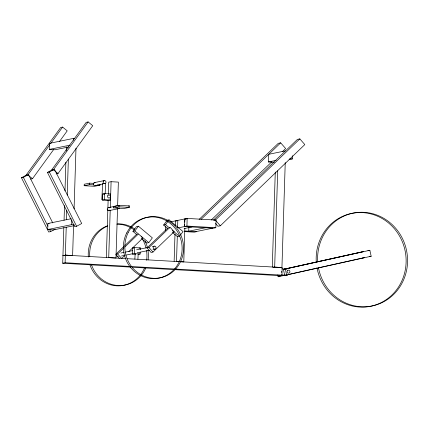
<?xml version="1.0" encoding="UTF-8"?>
<svg xmlns="http://www.w3.org/2000/svg" width="429" height="429" viewBox="0 0 429 429"><rect width="100%" height="100%" fill="white"/><g stroke="black" fill="none" stroke-linecap="round" stroke-linejoin="round"><path stroke-width="0.64" d="M68.651 146.959L55.051 149.759L49.265 149.426L49.458 143.35L73.423 138.422L74.705 138.497M74.217 225.638L53.491 229.901L47.71 229.569L47.898 223.498L71.214 218.704M130.765 267.122L62.709 263.229L63.83 227.611M64.06 220.275L64.522 205.604M64.983 190.937L65.884 162.264M66.238 150.928L66.366 146.927M62.709 263.229L65.106 262.736L66.227 227.118M66.457 219.782L66.747 210.446M67.23 195.109L68.361 159.105M73.364 140.245L73.423 138.422M47.71 229.569L71.67 224.64L71.825 219.782M73.557 225.536L72.614 255.539L65.347 255.126L62.95 255.636L64.286 255.711L62.95 255.614M74.078 208.864L75.987 148.182M99.946 184.229L99.919 185.205L94.552 186.309L84.181 185.719L84.229 184.25L89.597 183.145L94.133 183.408M84.181 185.719L89.548 184.615L89.597 183.145M102.536 200.086L102.729 194.01L104.649 193.618L110.43 193.946L110.237 200.021L108.323 200.413L102.536 200.086L104.456 199.689L110.237 200.021M104.456 199.689L104.649 193.618M106.338 257.432L107.845 209.486M107.888 208.156L108.14 200.166M108.328 194.171L108.703 182.186L111.1 181.692L118.366 182.111L117.637 205.416M110.199 210.328L108.714 257.609L115.98 258.022L117.53 208.746M110.285 207.663L111.1 181.692M113.578 207.915L113.626 206.451L118.994 205.346L129.36 205.941L129.317 207.405L123.949 208.51L113.578 207.915L118.946 206.81L129.317 207.405M118.946 206.81L118.994 205.346M135.634 254.247L132.422 254.065L132.615 247.989L134.529 247.597L140.315 247.924L140.256 249.748M132.422 254.065L134.341 253.668L134.529 247.597M138.208 254.392L140.122 254L140.181 252.177M165.363 230.491L165.503 226.04M174.136 261.32L174.994 234.154M175.263 225.541L175.407 220.903L176.732 220.978M177.306 236.309L176.512 261.492L183.784 261.904L184.845 228.115M177.574 227.697L177.804 220.409M184.631 226.571L184.69 224.662M184.77 222.115L184.872 218.935L186.186 219.01M178.196 227.89L186.931 226.056L187.167 218.425L216.082 220.082L215.841 227.713L213.444 228.207L184.534 226.55L184.776 218.919L186.089 218.994M188.84 227.386L188.722 231.199L205.448 227.761M274.324 162.285L268.409 161.947L268.651 154.317L285.376 150.874M272.297 266.935L275.279 172.018M272.876 267.481L274.673 267.111L277.697 170.86M281.644 272.517L281.681 271.3M285.237 162.586L281.939 267.53L274.673 267.111M132.1 267.203L279.552 275.643L281.95 275.155L282.191 267.562L127.397 258.698M289.146 159.583L292.364 158.923L292.46 155.743M102.692 199.437L101.839 199.287L102.654 183.333L105.668 183.499L105.169 193.447M134.872 259.089L135.14 253.786M137.907 259.223L138.176 253.914M105.668 183.499L105.003 183.58M101.839 199.287L102.858 199.206M59.422 141.602L67.224 130.85L62.596 127.091L60.682 127.488L25.949 175.338L27.869 174.941L49.721 144.836M50.499 143.758L62.596 127.091M30.577 179.091L32.491 178.695L53.566 149.667M88.133 121.938L86.213 122.329L51.485 170.179L53.4 169.787L88.133 121.938L92.755 125.692L58.028 173.541L56.108 173.933M136.91 234.69L132.926 231.354L136.497 226.592L138.417 226.201L152.359 237.881L148.788 242.637L146.874 243.034L141.892 238.862M132.926 231.354L134.845 230.958L138.417 226.201M167.583 228.384L163.599 225.043L166.774 220.817M163.599 225.043L165.519 224.651L169.085 219.895L183.033 231.574L180.255 235.274M116.205 253.871L123.884 246.487M124.844 245.565L136.846 234.03M115.728 254.333L117.643 253.936L123.884 247.941M124.844 247.018L138.283 234.095M124.984 255.266L121.627 258.494L117.643 253.936M128.823 251.576L142.744 238.197L141.152 236.374M147.072 247.887L148.986 247.49L170.104 227.188L174.088 231.751L152.965 252.048L151.051 252.445L147.072 247.887L167.707 228.046M199.115 219.428L278.276 143.329L280.673 142.836L285.644 148.531L282.266 151.775M201.024 219.401L280.673 142.836M211.304 219.986L271.643 161.985M213.454 220.125L297.447 139.387L299.844 138.894L304.815 144.584L220.34 225.788L217.943 226.281L215.46 223.439M214.173 220.345L215.369 220.098L299.844 138.894M55.164 229.172L50.627 231.617L48.708 232.009L21.45 177.762L26.555 175.011M21.45 177.762L23.364 177.365L28.47 174.614L52.735 222.903M47.426 172.415L49.34 172.024L54.445 169.273L81.703 223.525L76.603 226.276L74.684 226.668L47.426 172.415L52.531 169.669M283.95 269.219L363.24 251.635L283.918 269.256M283.413 269.444L369.852 250.273L371.165 256.226L284.722 275.397L283.413 269.444L285.328 269.053L286.642 275.005L284.722 275.397M277.719 274.973L278.11 276.759L285.264 275.171M287.827 274.63L317.122 268.093M318.388 267.841L364.548 257.582L362.634 257.979M49.265 149.426L69.991 145.163M94.396 182.609L104.226 180.593M95.056 185.585L102.912 183.971M268.409 161.947L276.126 160.36M108.323 207.652L118.147 205.636M128.169 206.183L129.36 205.941M108.982 210.628L118.806 208.612M167.171 220.286L169.085 219.895M170.715 221.847L187.167 218.425M184.138 228.571L191.86 226.984M141.463 238.46L142.744 238.197M172.807 232.014L174.088 231.751M195.951 231.612L212.677 228.174M139.034 248.187L140.315 247.924M120.871 253.03L124.147 252.354M125.456 252.086L132.658 250.606M136.583 249.796L147.715 247.506M152.295 246.562L154.263 246.16M121.525 256.006L124.801 255.33M126.11 255.062L132.658 253.716M137.242 252.772L149.678 250.214M152.955 249.539L154.917 249.136M367.932 250.665L369.852 250.273M369.246 256.617L371.165 256.226M278.11 276.759L280.024 276.367L279.767 275.177M49.458 143.35L50.745 143.425M289.736 158.773L292.364 158.923M89.548 184.615L93.436 184.835M97.324 185.06L99.919 185.205M102.729 194.01L104.655 194.123M113.626 206.451L114.918 206.526M186.931 226.056L215.841 227.713M184.845 230.979L196.67 231.655L194.278 232.148L184.422 231.585M71.67 224.64L74.244 224.791M47.898 223.498L49.185 223.568M132.615 247.989L133.896 248.064M134.341 253.668L140.122 254M65.347 255.142L126.062 258.623M281.756 268.87L286.899 269.165M281.569 274.946L287.35 275.273L285.43 275.67L279.649 275.338M65.106 262.736L281.95 275.155M53.4 169.787L58.028 173.541M27.869 174.941L32.491 178.695M165.519 224.651L169.503 227.987M172.49 230.491L179.461 236.331L177.547 236.722L172.565 232.55M134.845 230.958L148.788 242.637M215.369 220.098L220.34 225.788M148.986 247.49L152.965 252.048M116.125 254.788L119.31 258.435M49.34 172.024L76.603 226.276M23.364 177.365L47.93 226.249M49.426 229.231L50.627 231.617M316.307 262.569A47.388 44.879 78.4 0 1 378.979 216.833A47.388 44.879 78.4 0 1 389.317 297.34A47.388 44.879 78.4 0 1 316.977 267.76M317.701 261.62A47.388 44.879 78.4 0 1 380.796 216.72A47.388 44.879 78.4 0 1 390.588 297.174A47.388 44.879 78.4 0 1 318.415 267.465M145.667 268.286A30.931 29.295 78.4 0 1 117.766 285.505A30.931 29.295 78.4 0 1 91.425 264.602M89.774 256.698A30.931 29.295 78.4 0 1 107.137 226.217M117.669 223.847A30.931 29.295 78.4 0 1 134.733 228.984M144.943 240.782A30.931 29.295 78.4 0 1 147.49 247.774M147.978 250.23A30.931 29.295 78.4 0 1 148.059 259.985M144.739 267.353A30.931 29.295 78.4 0 1 116.672 285.821A30.931 29.295 78.4 0 1 89.79 264.312M88.336 256.998A30.931 29.295 78.4 0 1 107.481 225.799M116.865 224.131A30.931 29.295 78.4 0 1 130.513 227.579M131.081 227.896A30.931 29.295 78.4 0 1 134.368 230.057M142.31 238.91A30.931 29.295 78.4 0 1 146.053 248.069M146.541 250.525A30.931 29.295 78.4 0 1 146.621 260.28M95.715 185.231A1.523 1.443 78.4 0 1 93.318 184.411A1.523 1.443 78.4 0 1 95.147 182.652M119.707 207.952A1.523 1.443 78.4 0 1 117.203 207.808M117.798 205.764A1.523 1.443 78.4 0 1 118.897 205.679M109.336 210.5A1.523 1.443 78.4 0 1 107.207 209.057A1.523 1.443 78.4 0 1 109.416 207.867M109.883 209.974A1.523 1.443 78.4 0 1 109.642 210.274M118.254 256.676A1.523 1.443 78.4 0 1 116.479 255.105M278.378 275.252A1.523 1.443 78.4 0 1 278.008 275.182M102.692 198.225A1.523 1.443 78.4 0 1 102.74 196.707M128.126 232.7A30.931 29.295 78.4 0 0 155.561 278.324A30.931 29.295 78.4 0 0 178.925 231.381A30.931 29.295 78.4 0 0 128.126 232.7M126.684 232.995A30.931 29.295 78.4 0 0 154.124 278.625A30.931 29.295 78.4 0 0 177.488 231.676A30.931 29.295 78.4 0 0 126.684 232.995M103.325 181.247A1.523 1.443 78.4 0 0 104.504 183.596A1.523 1.443 78.4 0 0 105.829 181.392A1.523 1.443 78.4 0 0 103.325 181.247M153.362 246.82A1.523 1.443 78.4 0 0 154.542 249.169A1.523 1.443 78.4 0 0 155.866 246.959A1.523 1.443 78.4 0 0 153.362 246.82M287.264 270.833A1.523 1.443 78.4 0 0 288.444 273.182A1.523 1.443 78.4 0 0 289.768 270.978A1.523 1.443 78.4 0 0 287.264 270.833M107.776 195.672A1.523 1.443 78.4 0 0 108.955 198.021A1.523 1.443 78.4 0 0 110.28 195.817A1.523 1.443 78.4 0 0 107.776 195.672"/></g></svg>
